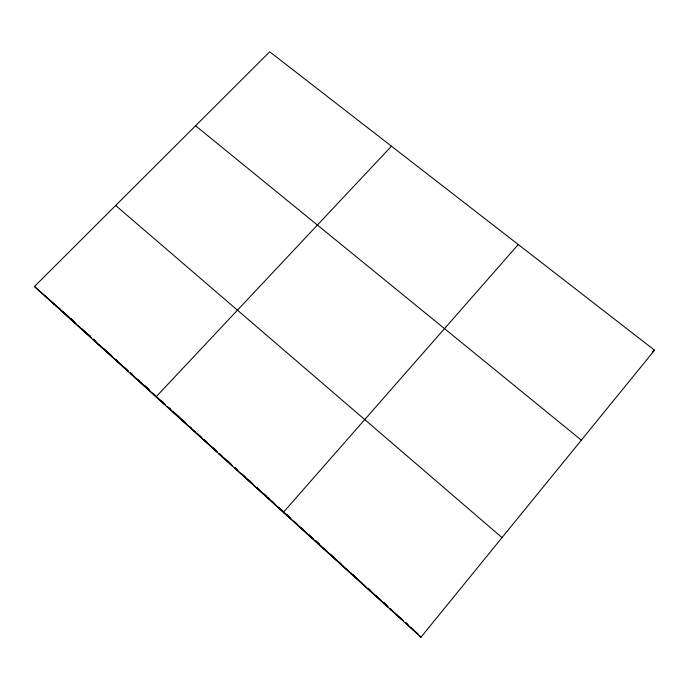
<?xml version="1.0" encoding="UTF-8"?>
<svg xmlns="http://www.w3.org/2000/svg" width="689" height="689" viewBox="0 0 689 689"><rect width="100%" height="100%" fill="white"/><g stroke="black" fill="none" stroke-linecap="round" stroke-linejoin="round"><path stroke-width="1.03" d="M420.962 637.204L654.55 350.201L269.718 51.796L34.45 286.512L420.962 637.204L419.644 635.818M518.266 244.526L283.368 512.366L290.68 518.257L286.727 514.674M391.464 146.197L156.058 396.847L165.351 404.917M652.173 352.079L654.55 350.201M350.804 573.549L351.312 573.722M195.581 125.76L581.344 440.15M218.499 453.508L223.417 457.694M115.674 205.486L502.023 537.601M170.149 409.077L168.581 407.716L170.166 409.163M174.799 413.107L179.123 416.862M94.109 340.642L102.859 348.315M34.45 286.512L61.967 310.799M62.742 311.48L68.943 316.94M70.502 318.344L74.464 321.935M88.7 334.845L90.276 336.284M93.446 339.152L95.814 341.305M108.474 352.777L111.635 355.653M115.588 359.236L117.173 360.674M130.652 372.895L132.236 374.342M144.957 385.874L148.135 388.76M161.639 401.007L164.025 403.168M182.266 419.722L184.626 421.857M204.288 439.694L207.432 442.545M227.094 460.381L229.454 462.517M243.665 475.41L245.25 476.84M249.203 480.431L250.787 481.869M264.24 494.065L266.609 496.218M281.646 509.851L283.222 511.29M286.391 514.158L287.976 515.596M301.489 527.852L303.875 530.022M315.829 540.865L319.024 543.759M331.771 555.325L334.165 557.496M353.285 574.841L354.878 576.28M368.365 588.518L369.959 589.956M383.446 602.195L385.823 604.356M62.759 311.506L67.479 315.795M70.631 318.645L72.991 320.79M81.646 328.644L90.302 336.49M93.446 339.35L95.805 341.486M103.677 348.625L112.333 356.48M115.485 359.331L117.052 360.76M124.184 367.228L128.145 370.82M130.514 372.973L133.683 375.849M137.645 379.441L139.23 380.879M143.191 384.471L149.522 390.215M152.691 393.092L155.068 395.245M161.407 400.989L165.36 404.581M167.737 406.734L170.906 409.611M179.648 417.534L186.013 423.313M189.992 426.922L191.576 428.369M197.149 433.415L201.92 437.748M204.314 439.909L206.7 442.08M213.065 447.85L217.044 451.459M219.429 453.629L221.815 455.791M229.773 463.008L231.366 464.455M234.527 467.323L237.696 470.191M241.65 473.782L243.226 475.212M248.763 480.233L253.509 484.539M256.67 487.407L259.047 489.56M267.745 497.458L270.114 499.611M271.699 501.041L274.859 503.909M278.821 507.5L280.397 508.93M293.833 521.117L296.985 523.976M308.801 534.698L313.529 538.979M315.889 541.123L319.041 543.983M329.282 553.276L335.586 558.994M338.738 561.854L341.098 563.99M350.555 572.568L352.131 573.997M352.923 574.721L356.902 578.329M368.055 588.44L372.034 592.058M376.013 595.666L377.606 597.113M383.971 602.884L387.959 606.501M390.344 608.663L392.73 610.833M399.896 617.335L403.082 620.221M405.476 622.391L407.862 624.553M53.561 303.375L59.926 309.146M63.104 312.031L75.833 323.58M78.219 325.751L80.613 327.912M82.198 329.359L90.948 337.3M93.342 339.462L95.728 341.623M98.906 344.517L106.072 351.011M107.656 352.449L111.627 356.049M115.58 359.641L127.448 370.406M130.609 373.274L132.986 375.427M135.354 377.581L143.269 384.755M144.845 386.193L148.807 389.776M152.76 393.367L164.619 404.124M172.551 411.324L180.509 418.542M182.103 419.989L186.082 423.589M189.26 426.482L195.624 432.253M197.218 433.7L201.197 437.308M204.375 440.193L216.312 451.019M219.49 453.905L221.875 456.066M223.469 457.513L232.202 465.437M234.579 467.59L237.748 470.466M240.917 473.343L253.595 484.841M256.764 487.717L269.442 499.215M271.819 501.368L274.196 503.53M277.366 506.406L290.035 517.904M293.996 521.487L306.648 532.967M309.017 535.12L311.394 537.274M315.347 540.856L327.998 552.337M331.159 555.205L332.744 556.643M334.329 558.081L343.82 566.685M345.396 568.124L349.349 571.706M353.311 575.298L365.17 586.063M368.339 588.931L370.708 591.084M373.085 593.238L380.991 600.412M382.576 601.85L386.529 605.442M390.491 609.024L402.35 619.79M405.52 622.658L407.888 624.811M411.057 627.688L418.456 634.56M44.931 295.762L54.457 304.4M56.042 305.838L90.957 337.515M93.334 339.677L128.154 371.259M130.522 373.412L165.317 404.986M167.711 407.147L217.052 451.915M218.646 453.362L232.159 465.618M234.536 467.779L268.693 498.767M270.277 500.205L284.583 513.176M286.168 514.623L299.672 526.878M301.265 528.317L336.215 560.028M338.6 562.19L387.941 606.949M389.526 608.396L403.065 620.677M405.451 622.847L418.197 634.405"/></g></svg>
